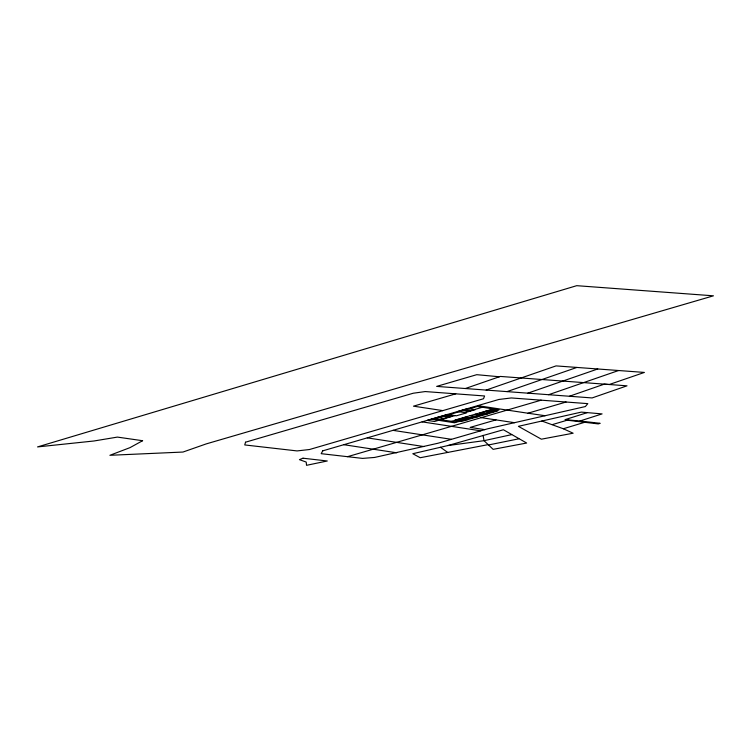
<?xml version="1.0" encoding="UTF-8"?>
<svg xmlns="http://www.w3.org/2000/svg" width="751" height="751" viewBox="0 0 751 751"><rect width="100%" height="100%" fill="white"/><g stroke="black" fill="none" stroke-linecap="round" stroke-linejoin="round"><path stroke-width="1.13" d="M486.16 390.069L556.059 365.897L644.405 372.43L609.249 384.512L604.33 384.136L569.408 396.256M506.991 391.618L576.918 367.436M527.803 393.167L597.749 368.976M548.596 394.716L618.608 370.515M465.329 388.53L500.344 376.429L627.01 385.826L592.107 397.936L436.65 386.399L476.763 374.683L499.368 376.767M587.104 412.703L565.024 419.649L579.903 421.011L602.086 413.904L581.321 412.111L518.397 426.333L541.368 439.185L573.126 433.214L563.316 428.755L541.828 421.011M563.316 428.755L584.682 422.287M347.525 456.683L541.161 400.17M552.445 424.578L567.165 420.203L598.256 423.902L600.162 423.311L579.903 421.011M477.692 405.643L527.915 413.219L566.085 402.02M455.754 393.834L413.482 406.169L442.855 410.609M495.979 419.884L470.164 427.403L484.799 429.628M439.955 419.565L451.924 416.092L446.883 415.312M482.367 407.258L468.211 411.37L463.17 410.59M454.881 415.594L434.519 421.499L427.235 420.372L447.596 414.468L456.326 415.81L466.512 412.862L457.772 411.51L467.957 408.563L475.242 409.68L465.057 412.637M451.661 421.349L463.574 417.894L467.056 418.429M494.027 409.06L479.861 413.172L483.344 413.707M497.5 409.595L455.153 421.884L434.895 418.795M488.281 444.601L420.213 457.725L412.787 453.717L447.812 445.568L503.405 429.75L526.667 443.034L493.125 449.342L484.01 440.677L511.694 434.632M488.61 444.939L518.838 438.819M447.812 445.568L484.01 440.677L483.1 435.336M527.915 413.219L545.104 415.725M481.034 417.622L514.51 422.691M422.081 421.865L480.724 430.811M392.998 430.351L451.445 439.326M367.267 437.861L423.78 446.545M343.845 444.695L396.725 452.797M485.428 411.257L492.722 412.383M462.86 410.037L470.154 411.163M480.34 412.731L487.624 413.857M475.252 414.214L482.536 415.341M470.164 415.688L477.448 416.814M465.076 417.162L472.36 418.288M442.508 415.941L449.793 417.068M459.978 418.645L467.272 419.762M437.411 417.415L444.705 418.542M432.323 418.898L439.607 420.025M440.48 447.267L447.671 452.412M245.539 442.189L244.742 444.939L297.067 450.919L309.487 449.52L483.531 398.743L484.573 395.974L425.244 391.562L413.228 393.233L245.539 442.189M322.752 450.844L321.184 453.679L362.573 458.401L374.608 457.443L438.058 443.221L487.634 428.802L585.358 406.554L587.817 403.634L511.318 397.955L498.833 399.476L322.752 450.844M142.596 440.715L130.007 447.634L109.899 455.294L182.981 452.046L206.206 443.907L713.45 295.819L576.73 285.68L37.55 446.92L93.969 440.987L117.391 437.091L142.596 440.715M302.991 458.204L299.414 459.65L306.211 462.062L306.53 465.32L327.295 460.983L302.991 458.204M477.336 406.479L432.726 419.424L454.449 422.775L499.058 409.839L477.336 406.479M490.525 409.783L454.89 420.119L462.175 421.245L497.81 410.91L490.525 409.783"/></g></svg>
